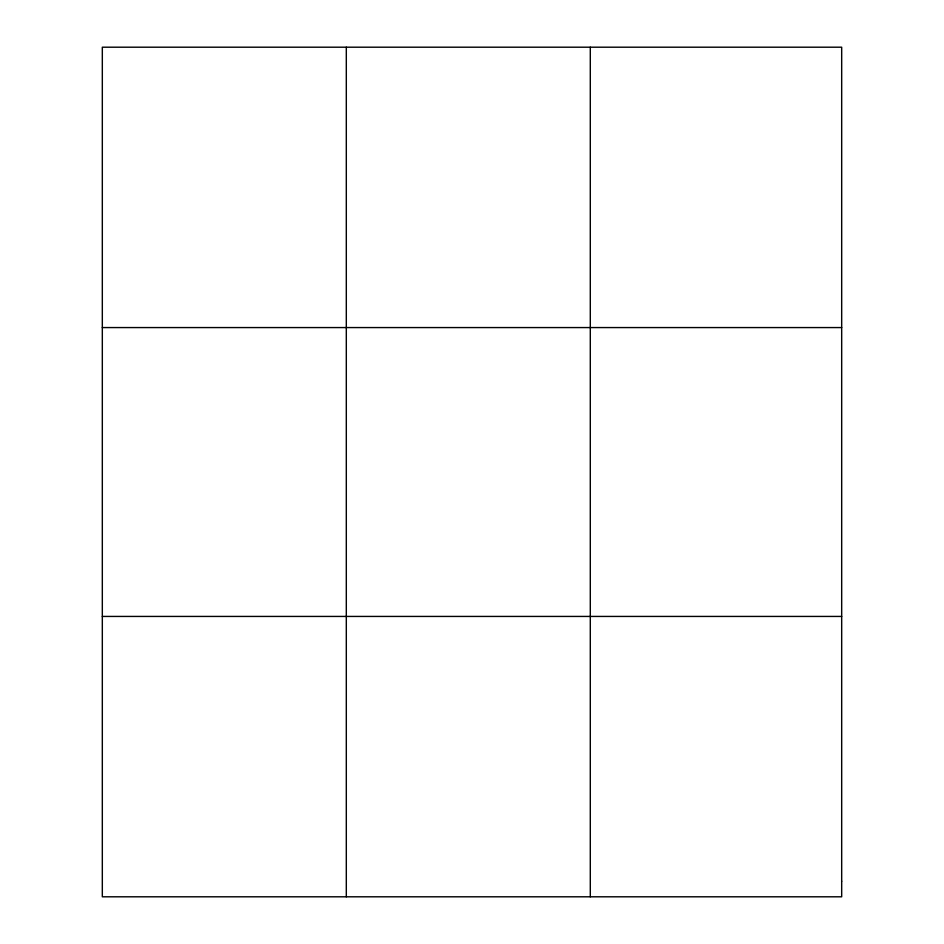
<?xml version="1.0" encoding="UTF-8"?>
<svg xmlns="http://www.w3.org/2000/svg" width="944" height="944" viewBox="0 0 944 944"><rect width="100%" height="100%" fill="white"/><g stroke="black" fill="none" stroke-linecap="round" stroke-linejoin="round"><path stroke-width="1.42" d="M346.306 47.2L346.306 896.8M590.295 47.2L590.295 896.8M102.318 327.568L841.682 327.568M102.318 616.432L841.682 616.432M841.682 881.224L841.682 896.8L102.318 896.8L102.318 47.2L841.682 47.2L841.682 881.224"/></g></svg>
